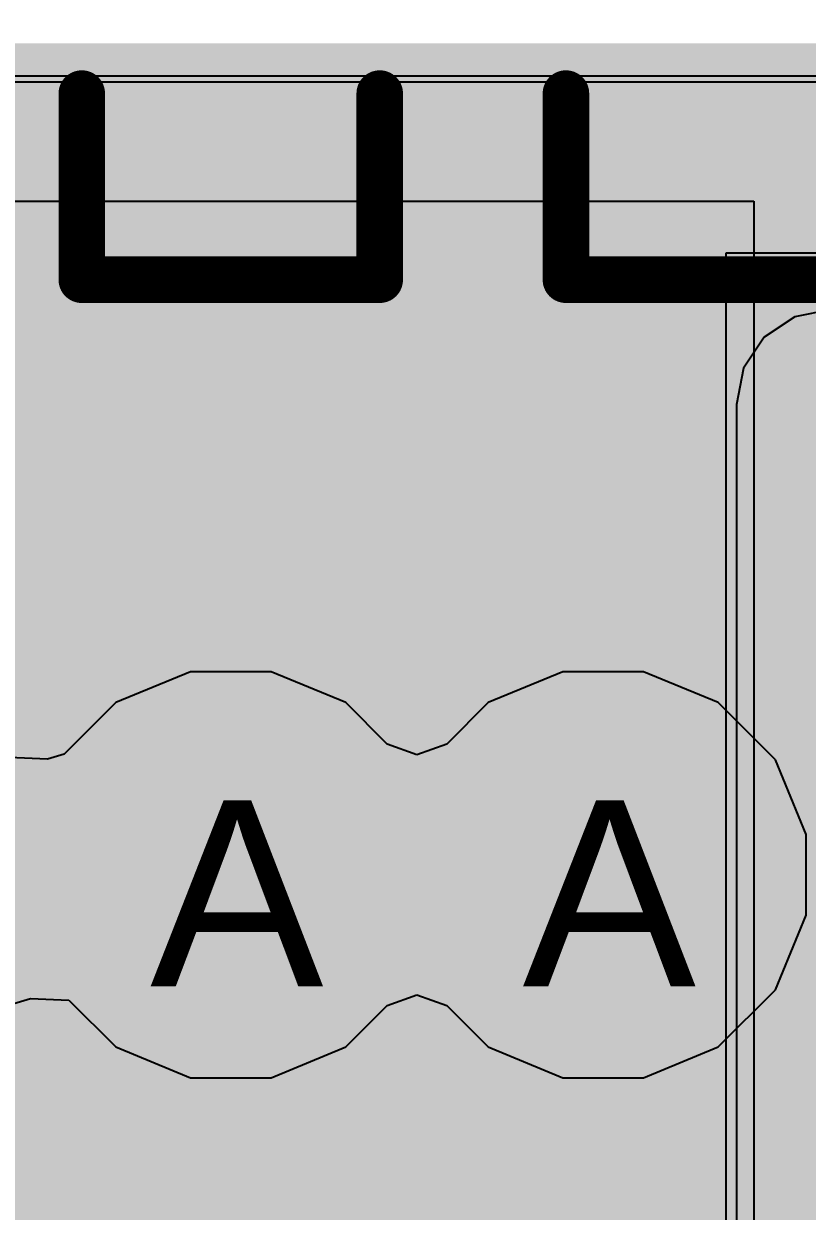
# Model space of a CAD drawing. Header units: inches. Extents: x 0 to 5271, y 0 to 5417.
# Drawn here: x 129.934 to 132.072, y 83.985 to 87.225 of the extents above; entities that cross this region are included whole.
import ezdxf

# ---------------------------------------------------------------- set-up
doc = ezdxf.new("R2010")
doc.units = ezdxf.units.IN
for name, color, linetype in [('Bottom Layer', 5, 'Continuous'), ('Bottom Paste', 16, 'Continuous'), ('Bottom Solder', 6, 'Continuous'), ('Drill Drawing', 1, 'Continuous'), ('L2_GND1', 16, 'Continuous'), ('L3_SIG1', 76, 'Continuous'), ('L4_PWR', 90, 'Continuous'), ('L5_GND2', 156, 'Continuous'), ('L6_SIG2', 130, 'Continuous'), ('L7_GND3', 216, 'Continuous'), ('Top Layer', 1, 'Continuous'), ('Top Overlay', 2, 'Continuous'), ('Top Paste', 8, 'Continuous'), ('Top Solder', 216, 'Continuous'), ('Via Holes', 16, 'Continuous')]:
    doc.layers.add(name, color=color, linetype=linetype)
doc.styles.add('Arial', font='', dxfattribs={"height": 0.2})
doc.styles.get('Arial').set_extended_font_data('Arial')

# ---------------------------------------------------------------- blocks, each defined once
blk = doc.blocks.new('WQFN_40_EP_5X5__B_416')
at = {"layer": 'Bottom Layer'}
blk.add_hatch(color=5, dxfattribs=at).paths.add_polyline_path([(-1.9, 1.9), (1.9, 1.9), (1.9, -1.9), (-1.9, -1.9)])
at = {"layer": 'Bottom Solder'}
blk.add_hatch(color=6, dxfattribs=at).paths.add_polyline_path([(-1.9508, 1.9508), (1.9508, 1.9508), (1.9508, -1.9508), (-1.9508, -1.9508)])
at = {"layer": 'Bottom Paste'}
for p, q in [((-1.52, -1.52), (-1.52, 1.52)), ((-1.52, 1.52), (1.52, 1.52))]:
    blk.add_line(p, q, dxfattribs=at)
blk = doc.blocks.new('CAP_0402_575')
at = {"layer": 'Top Layer'}
for points in [[(-0.6986, -0.3175), (-0.6986, 0.3175), (-0.2414, 0.3175), (-0.2414, -0.3175)], [(0.2412, -0.3175), (0.2412, 0.3175), (0.6984, 0.3175), (0.6984, -0.3175)]]:
    blk.add_hatch(color=1, dxfattribs=at).paths.add_polyline_path(points)
at = {"layer": 'Top Paste'}
for points in [[(-0.6986, -0.3175), (-0.6986, 0.3175), (-0.2414, 0.3175), (-0.2414, -0.3175)], [(0.2412, -0.3175), (0.2412, 0.3175), (0.6984, 0.3175), (0.6984, -0.3175)]]:
    blk.add_hatch(color=8, dxfattribs=at).paths.add_polyline_path(points)
at = {"layer": 'Top Solder'}
for points in [[(-0.7586, -0.3775), (-0.7586, 0.3775), (-0.1814, 0.3775), (-0.1814, -0.3775)], [(0.1812, -0.3775), (0.1812, 0.3775), (0.7584, 0.3775), (0.7584, -0.3775)]]:
    blk.add_hatch(color=216, dxfattribs=at).paths.add_polyline_path(points)
at = {"layer": 'Top Overlay'}
for points in [[(-0.7875, 0.4064, 0.127, 0.127, 0), (-0.2795, 0.4064, 0.127, 0.127, 0)], [(-0.7875, 0.4064, 0.127, 0.127, 0), (-0.7875, -0.4064, 0.127, 0.127, 0)], [(0.2793, 0.4064, 0.127, 0.127, 0), (0.7873, 0.4064, 0.127, 0.127, 0)], [(0.7873, 0.4064, 0.127, 0.127, 0), (0.7873, -0.4064, 0.127, 0.127, 0)], [(-0.7875, -0.4064, 0.127, 0.127, 0), (-0.2795, -0.4064, 0.127, 0.127, 0)], [(0.2793, -0.4064, 0.127, 0.127, 0), (0.7873, -0.4064, 0.127, 0.127, 0)]]:
    blk.add_lwpolyline(points, format="xyseb", dxfattribs=at)
for points in [[(-0.8192, 0.4064, 0.0635, 0.0635, 1), (-0.7557, 0.4064, 0.0635, 0.0635, 1)], [(-0.8192, 0.4064, 0.0635, 0.0635, 1), (-0.7557, 0.4064, 0.0635, 0.0635, 1)], [(-0.3112, 0.4064, 0.0635, 0.0635, 1), (-0.2477, 0.4064, 0.0635, 0.0635, 1)], [(0.2476, 0.4064, 0.0635, 0.0635, 1), (0.3111, 0.4064, 0.0635, 0.0635, 1)], [(0.7556, 0.4064, 0.0635, 0.0635, 1), (0.8191, 0.4064, 0.0635, 0.0635, 1)], [(0.7556, 0.4064, 0.0635, 0.0635, 1), (0.8191, 0.4064, 0.0635, 0.0635, 1)], [(-0.8192, -0.4064, 0.0635, 0.0635, 1), (-0.7557, -0.4064, 0.0635, 0.0635, 1)], [(-0.8192, -0.4064, 0.0635, 0.0635, 1), (-0.7557, -0.4064, 0.0635, 0.0635, 1)], [(-0.3112, -0.4064, 0.0635, 0.0635, 1), (-0.2477, -0.4064, 0.0635, 0.0635, 1)], [(0.2476, -0.4064, 0.0635, 0.0635, 1), (0.3111, -0.4064, 0.0635, 0.0635, 1)], [(0.7556, -0.4064, 0.0635, 0.0635, 1), (0.8191, -0.4064, 0.0635, 0.0635, 1)], [(0.7556, -0.4064, 0.0635, 0.0635, 1), (0.8191, -0.4064, 0.0635, 0.0635, 1)]]:
    blk.add_lwpolyline(points, format="xyseb", close=True, dxfattribs=at)
blk = doc.blocks.new('CAP_0402_576')
at = {"layer": 'Top Layer'}
for points in [[(-0.6986, -0.3175), (-0.6986, 0.3175), (-0.2414, 0.3175), (-0.2414, -0.3175)], [(0.2412, -0.3175), (0.2412, 0.3175), (0.6984, 0.3175), (0.6984, -0.3175)]]:
    blk.add_hatch(color=1, dxfattribs=at).paths.add_polyline_path(points)
at = {"layer": 'Top Paste'}
for points in [[(-0.6986, -0.3175), (-0.6986, 0.3175), (-0.2414, 0.3175), (-0.2414, -0.3175)], [(0.2412, -0.3175), (0.2412, 0.3175), (0.6984, 0.3175), (0.6984, -0.3175)]]:
    blk.add_hatch(color=8, dxfattribs=at).paths.add_polyline_path(points)
at = {"layer": 'Top Solder'}
for points in [[(-0.7586, -0.3775), (-0.7586, 0.3775), (-0.1814, 0.3775), (-0.1814, -0.3775)], [(0.1812, -0.3775), (0.1812, 0.3775), (0.7584, 0.3775), (0.7584, -0.3775)]]:
    blk.add_hatch(color=216, dxfattribs=at).paths.add_polyline_path(points)
at = {"layer": 'Top Overlay'}
for points in [[(-0.7875, 0.4064, 0.127, 0.127, 0), (-0.2795, 0.4064, 0.127, 0.127, 0)], [(-0.7875, 0.4064, 0.127, 0.127, 0), (-0.7875, -0.4064, 0.127, 0.127, 0)], [(0.2793, 0.4064, 0.127, 0.127, 0), (0.7873, 0.4064, 0.127, 0.127, 0)], [(0.7873, 0.4064, 0.127, 0.127, 0), (0.7873, -0.4064, 0.127, 0.127, 0)], [(-0.7875, -0.4064, 0.127, 0.127, 0), (-0.2795, -0.4064, 0.127, 0.127, 0)], [(0.2793, -0.4064, 0.127, 0.127, 0), (0.7873, -0.4064, 0.127, 0.127, 0)]]:
    blk.add_lwpolyline(points, format="xyseb", dxfattribs=at)
for points in [[(-0.8192, 0.4064, 0.0635, 0.0635, 1), (-0.7557, 0.4064, 0.0635, 0.0635, 1)], [(-0.8192, 0.4064, 0.0635, 0.0635, 1), (-0.7557, 0.4064, 0.0635, 0.0635, 1)], [(-0.3112, 0.4064, 0.0635, 0.0635, 1), (-0.2477, 0.4064, 0.0635, 0.0635, 1)], [(0.2476, 0.4064, 0.0635, 0.0635, 1), (0.3111, 0.4064, 0.0635, 0.0635, 1)], [(0.7556, 0.4064, 0.0635, 0.0635, 1), (0.8191, 0.4064, 0.0635, 0.0635, 1)], [(0.7556, 0.4064, 0.0635, 0.0635, 1), (0.8191, 0.4064, 0.0635, 0.0635, 1)], [(-0.8192, -0.4064, 0.0635, 0.0635, 1), (-0.7557, -0.4064, 0.0635, 0.0635, 1)], [(-0.8192, -0.4064, 0.0635, 0.0635, 1), (-0.7557, -0.4064, 0.0635, 0.0635, 1)], [(-0.3112, -0.4064, 0.0635, 0.0635, 1), (-0.2477, -0.4064, 0.0635, 0.0635, 1)], [(0.2476, -0.4064, 0.0635, 0.0635, 1), (0.3111, -0.4064, 0.0635, 0.0635, 1)], [(0.7556, -0.4064, 0.0635, 0.0635, 1), (0.8191, -0.4064, 0.0635, 0.0635, 1)], [(0.7556, -0.4064, 0.0635, 0.0635, 1), (0.8191, -0.4064, 0.0635, 0.0635, 1)]]:
    blk.add_lwpolyline(points, format="xyseb", close=True, dxfattribs=at)

msp = doc.modelspace()

# ---------------------------------------------------------------- hatches: boundary and pattern name
at = {"layer": 'Bottom Layer'}
h = msp.add_hatch(color=5, dxfattribs=at)
edge = h.paths.add_edge_path()
edge.add_arc((130.4991, 84.9029), 0.3, 0, 360)
h = msp.add_hatch(color=5, dxfattribs=at)
edge = h.paths.add_edge_path()
edge.add_arc((131.5152, 84.9029), 0.3, 0, 360)
at = {"layer": 'L2_GND1'}
h = msp.add_hatch(color=16, dxfattribs=at)
edge = h.paths.add_edge_path()
edge.add_arc((130.4991, 84.9029), 0.3, 0, 360)
h = msp.add_hatch(color=16, dxfattribs=at)
edge = h.paths.add_edge_path()
edge.add_arc((131.5152, 84.9029), 0.3, 0, 360)
at = {"layer": 'L3_SIG1'}
h = msp.add_hatch(color=76, dxfattribs=at)
edge = h.paths.add_edge_path()
edge.add_arc((130.4991, 84.9029), 0.3, 0, 360)
h = msp.add_hatch(color=76, dxfattribs=at)
edge = h.paths.add_edge_path()
edge.add_arc((131.5152, 84.9029), 0.3, 0, 360)
at = {"layer": 'L4_PWR'}
h = msp.add_hatch(color=90, dxfattribs=at)
edge = h.paths.add_edge_path()
edge.add_arc((130.4991, 84.9029), 0.3, 0, 360)
h = msp.add_hatch(color=90, dxfattribs=at)
edge = h.paths.add_edge_path()
edge.add_arc((131.5152, 84.9029), 0.3, 0, 360)
at = {"layer": 'L5_GND2'}
h = msp.add_hatch(color=156, dxfattribs=at)
edge = h.paths.add_edge_path()
edge.add_arc((130.4991, 84.9029), 0.3, 0, 360)
h = msp.add_hatch(color=156, dxfattribs=at)
edge = h.paths.add_edge_path()
edge.add_arc((131.5152, 84.9029), 0.3, 0, 360)
at = {"layer": 'L6_SIG2'}
h = msp.add_hatch(color=130, dxfattribs=at)
edge = h.paths.add_edge_path()
edge.add_arc((130.4991, 84.9029), 0.3, 0, 360)
h = msp.add_hatch(color=130, dxfattribs=at)
edge = h.paths.add_edge_path()
edge.add_arc((131.5152, 84.9029), 0.3, 0, 360)
at = {"layer": 'L7_GND3'}
h = msp.add_hatch(color=216, dxfattribs=at)
edge = h.paths.add_edge_path()
edge.add_arc((130.4991, 84.9029), 0.3, 0, 360)
h = msp.add_hatch(color=216, dxfattribs=at)
edge = h.paths.add_edge_path()
edge.add_arc((131.5152, 84.9029), 0.3, 0, 360)
at = {"layer": 'Top Layer'}
h = msp.add_hatch(color=1, dxfattribs=at)
edge = h.paths.add_edge_path()
edge.add_arc((130.4991, 84.9029), 0.3, 0, 360)
h = msp.add_hatch(color=1, dxfattribs=at)
edge = h.paths.add_edge_path()
edge.add_arc((131.5152, 84.9029), 0.3, 0, 360)
at = {"layer": 'Via Holes'}
h = msp.add_hatch(color=7, dxfattribs=at)
edge = h.paths.add_edge_path()
edge.add_arc((130.4991, 84.9029), 0.15, 0, 360)
h = msp.add_hatch(color=7, dxfattribs=at)
edge = h.paths.add_edge_path()
edge.add_arc((131.5152, 84.9029), 0.15, 0, 360)

# ---------------------------------------------------------------- linework, layer by layer
at = {"layer": 'Bottom Layer'}
msp.add_line((128.5658, 87.0665), (132.2515, 87.0665), dxfattribs=at)
at = {"layer": 'L3_SIG1'}
for p, q in [((130.389, 85.4569), (130.1853, 85.3726)), ((130.6093, 85.4569), (130.389, 85.4569)), ((130.813, 85.3726), (130.6093, 85.4569)), ((131.405, 85.4569), (131.2014, 85.3726)), ((131.6254, 85.4569), (131.405, 85.4569)), ((131.829, 85.3726), (131.6254, 85.4569)), ((130.1853, 85.3726), (130.0448, 85.2321)), ((130.9259, 85.2596), (130.813, 85.3726)), ((131.2014, 85.3726), (131.0885, 85.2596)), ((131.9849, 85.2167), (131.829, 85.3726)), ((131.0072, 85.2305), (130.9259, 85.2596)), ((131.0885, 85.2596), (131.0072, 85.2305)), ((130.0448, 85.2321), (129.9994, 85.2181)), ((129.9994, 85.2181), (129.8946, 85.2229)), ((132.0692, 85.0131), (131.9849, 85.2167)), ((132.0692, 84.7927), (132.0692, 85.0131)), ((131.9849, 84.5891), (132.0692, 84.7927)), ((131.829, 84.4332), (131.9849, 84.5891)), ((129.9075, 84.5516), (129.953, 84.5656)), ((129.953, 84.5656), (130.0578, 84.5608)), ((130.0578, 84.5608), (130.1853, 84.4332)), ((130.813, 84.4332), (130.9259, 84.5462)), ((130.9259, 84.5462), (131.0072, 84.5753)), ((131.0072, 84.5753), (131.0885, 84.5462)), ((131.0885, 84.5462), (131.2014, 84.4332)), ((130.1853, 84.4332), (130.389, 84.3489)), ((130.6093, 84.3489), (130.813, 84.4332)), ((131.2014, 84.4332), (131.405, 84.3489)), ((131.6254, 84.3489), (131.829, 84.4332)), ((130.389, 84.3489), (130.6093, 84.3489)), ((131.405, 84.3489), (131.6254, 84.3489))]:
    msp.add_line(p, q, dxfattribs=at)
at = {"layer": 'L4_PWR'}
for p, q in [((130.389, 85.4569), (130.1853, 85.3726)), ((130.6093, 85.4569), (130.389, 85.4569)), ((130.813, 85.3726), (130.6093, 85.4569)), ((131.405, 85.4569), (131.2014, 85.3726)), ((131.6254, 85.4569), (131.405, 85.4569)), ((131.829, 85.3726), (131.6254, 85.4569)), ((130.1853, 85.3726), (130.0448, 85.2321)), ((130.9259, 85.2596), (130.813, 85.3726)), ((131.2014, 85.3726), (131.0885, 85.2596)), ((131.9849, 85.2167), (131.829, 85.3726)), ((131.0072, 85.2305), (130.9259, 85.2596)), ((131.0885, 85.2596), (131.0072, 85.2305)), ((130.0448, 85.2321), (129.9994, 85.2181)), ((129.9994, 85.2181), (129.8946, 85.2229)), ((132.0692, 85.0131), (131.9849, 85.2167)), ((132.0692, 84.7927), (132.0692, 85.0131)), ((131.9849, 84.5891), (132.0692, 84.7927)), ((131.829, 84.4332), (131.9849, 84.5891)), ((129.9075, 84.5516), (129.953, 84.5656)), ((129.953, 84.5656), (130.0578, 84.5608)), ((130.0578, 84.5608), (130.1853, 84.4332)), ((130.813, 84.4332), (130.9259, 84.5462)), ((130.9259, 84.5462), (131.0072, 84.5753)), ((131.0072, 84.5753), (131.0885, 84.5462)), ((131.0885, 84.5462), (131.2014, 84.4332)), ((130.1853, 84.4332), (130.389, 84.3489)), ((130.6093, 84.3489), (130.813, 84.4332)), ((131.2014, 84.4332), (131.405, 84.3489)), ((131.6254, 84.3489), (131.829, 84.4332)), ((130.389, 84.3489), (130.6093, 84.3489)), ((131.405, 84.3489), (131.6254, 84.3489))]:
    msp.add_line(p, q, dxfattribs=at)
at = {"layer": 'Top Layer'}
for p, q in [((129.8599, 87.0831), (133.6027, 87.0831)), ((133.6027, 86.599), (131.8501, 86.599)), ((131.8501, 86.599), (131.8501, 83.2068)), ((132.0384, 86.4256), (131.9544, 86.3695)), ((132.1375, 86.4453), (132.0384, 86.4256)), ((131.9544, 86.3695), (131.8982, 86.2855)), ((131.8982, 86.2855), (131.8785, 86.1864)), ((131.8785, 86.1864), (131.8785, 83.2237))]:
    msp.add_line(p, q, dxfattribs=at)

# ---------------------------------------------------------------- block references
for name, p, rotation in [('WQFN_40_EP_5X5__B_416', (130.4062, 85.2211), 270), ('CAP_0402_575', (130.4992, 87.3141), 90), ('CAP_0402_576', (131.82, 87.3141), 90)]:
    msp.add_blockref(name, p, dxfattribs=dict(rotation=rotation))

# ---------------------------------------------------------------- texts
at = {"layer": 'Drill Drawing', "style": 'Arial'}
for p in [(130.2791, 84.5982), (131.2952, 84.5982)]:
    msp.add_text('A', height=0.508, dxfattribs=at).set_placement(p)

doc.saveas('drawing.dxf')
